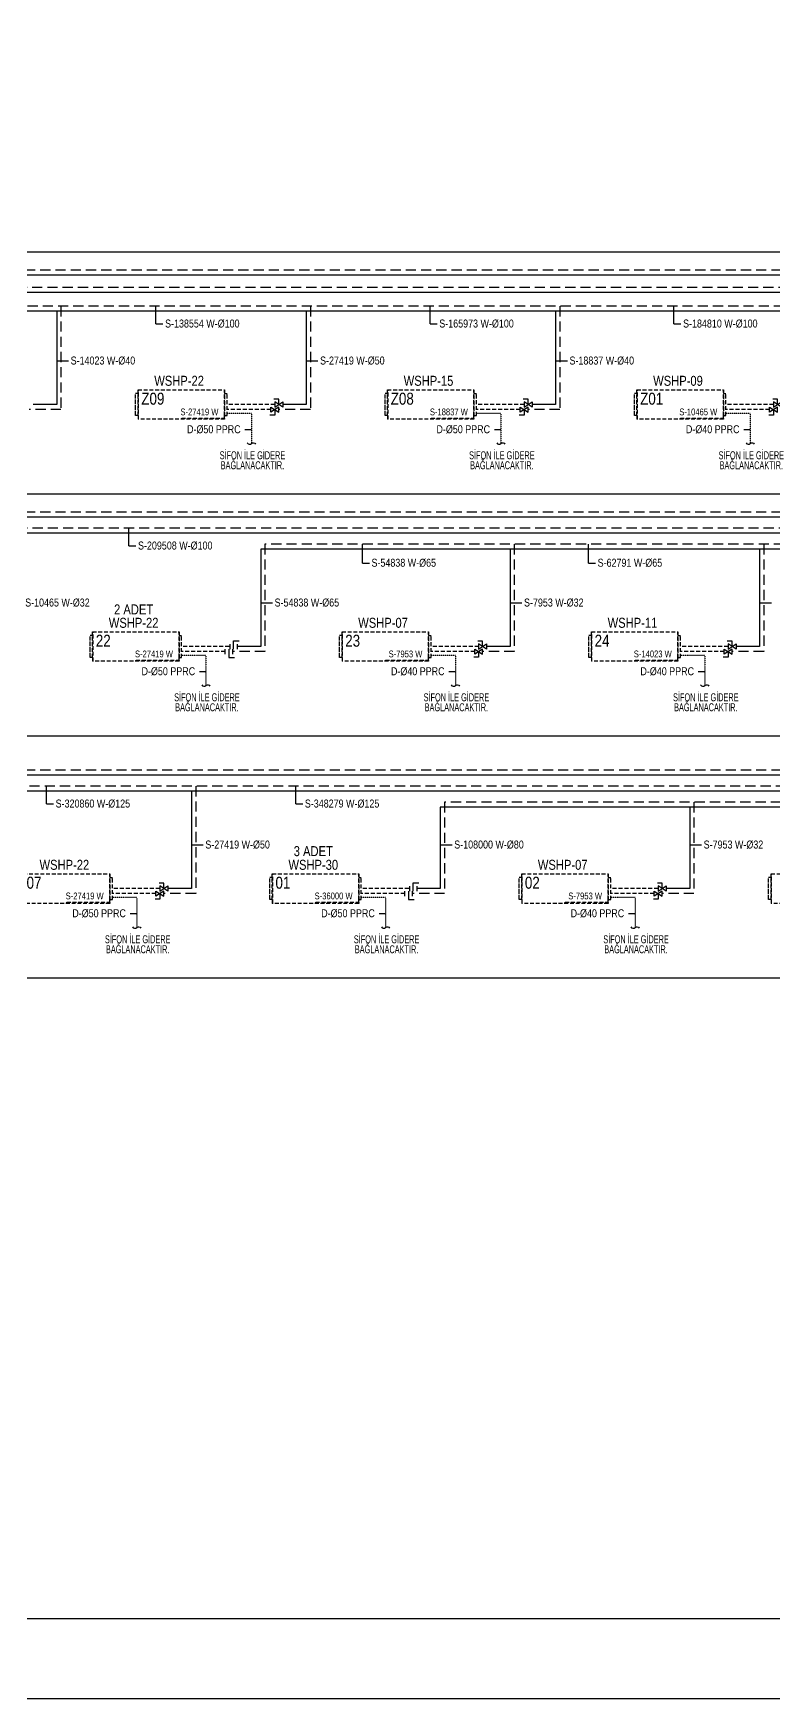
# Model space of a CAD drawing. Header units: centimetres. Extents: x 221889 to 261255, y -30032 to -21832.
# Drawn here: x 232851 to 234703, y -30032 to -25868 of the extents above; entities that cross this region are included whole.
import ezdxf
from ezdxf.enums import TextEntityAlignment as Align

# ---------------------------------------------------------------- set-up
doc = ezdxf.new("R2010")
doc.units = ezdxf.units.CM
doc.header["$LTSCALE"] = 0.2
for name, pattern in [('DASHED', [75, 50, -25]), ('DASHEDX2', [38.1, 25.4, -12.7]), ('Hidden', [0.714375, 0.47625, -0.238125])]:
    doc.linetypes.add(name, pattern=pattern)
doc.layers.get('0').update_dxf_attribs({"color": 252})
for name, color, linetype, lineweight in [('1-BASLIK', 53, 'Continuous', 25), ('SY-YAGMUR-SUYU-VANA', 135, 'Continuous', 30), ('T-DRENAJ', 40, 'Hidden', 30), ('T-MAHAL', 120, 'Continuous', 15), ('T-SOGUTMA', 4, 'Continuous', 30), ('T-STEXT', 181, 'Continuous', 15), ('T-VANA', 135, 'Continuous', 25), ('T-WSHP-BORUSU', 30, 'Continuous', 30)]:
    doc.layers.add(name, color=color, linetype=linetype, lineweight=lineweight)
for name, color, linetype in [('T-DTEXT', 9, 'Continuous'), ('T-FC-NUMARA', 62, 'Continuous'), ('T-SOGUTMA-TOPLAMA', 120, 'Continuous'), ('T-TEXT', 85, 'Continuous'), ('T-WSHP', 252, 'Hidden')]:
    doc.layers.add(name, color=color, linetype=linetype)
doc.styles.add('ARIAL', font='arial.ttf')
doc.styles.add('LUCIDASANS', font='arial.ttf', dxfattribs={"width": 0.8})

# ---------------------------------------------------------------- blocks, each defined once
blk = doc.blocks.new('FANCOIL-DWD')
at = {"linetype": 'ByBlock', "ltscale": 100}
for p, q in [((-114.3, -71.5), (-114.3, -16.4)), ((-108.1, -16.4), (-114.3, -16.4)), ((-114.3, -69.1), (-114.3, -18.8)), ((-108.1, -71.5), (-108.1, -7)), ((-108.1, -7), (108.1, -7)), ((-106.8, -80.9), (-106.8, -7)), ((108.1, -7), (108.1, -80.9)), ((108.1, -14.1), (108.1, -7.7)), ((108.1, -16.4), (114.6, -16.4)), ((108.1, -71), (108.1, -16.9)), ((114.6, -71.5), (114.6, -16.4)), ((-108.1, -71.5), (-114.3, -71.5)), ((-108.1, -71.5), (-108.1, -80.9)), ((108.1, -80.9), (-108.1, -80.9)), ((0.9, -80.9), (0.9, -78.2)), ((0.9, -78.2), (108.1, -78.2)), ((108.1, -78), (108.1, -71.5)), ((108.1, -71.5), (114.6, -71.5))]:
    blk.add_line(p, q, dxfattribs=at)
blk = doc.blocks.new('Z1')
at = {"linetype": 'Continuous'}
blk.add_lwpolyline([(-5, 0), (-5, 6.7), (-11.1, 6.7)], dxfattribs=at)
blk.add_lwpolyline([(-10, -3.3), (0, 3.3), (0, -3.3), (-10, 3.3)], close=True, dxfattribs=at)
blk = doc.blocks.new('Kesme')
blk.add_lwpolyline([(-21.5, -0.2, 0.576786), (-4.8, -2.7, -0.54493), (11.3, -5.9)], format="xyb")
blk = doc.blocks.new('A$C0B325108')
for p, q in [((-17.5, 23.3), (-17.5, 0)), ((17.5, 23.3), (17.5, 0))]:
    blk.add_line(p, q)
blk.add_lwpolyline([(0, 0), (0, 39), (26.3, 39)])

msp = doc.modelspace()

# ---------------------------------------------------------------- linework, layer by layer
at = {"layer": '1-BASLIK'}
for points in [[(221888.7, -30031.8), (221888.7, -21831.8), (261254.9, -21831.8), (261254.9, -30031.8)], [(258354.9, -29831.8), (222088.7, -29831.8), (222088.7, -22031.8), (258354.9, -22031.8)]]:
    msp.add_lwpolyline(points, close=True, dxfattribs=at)
at = {"layer": 'T-DRENAJ', "color": 252, "lineweight": -3}
for p, q in [((233396.9, -26818.8, 0), (233336.1, -26818.8, 0)), ((233396.9, -26818.8, 0), (233396.9, -26893.7, 0)), ((234020.8, -26818.8, 0), (233960, -26818.8, 0)), ((234020.8, -26818.8, 0), (234020.8, -26893.7, 0)), ((234644.7, -26818.8, 0), (234583.9, -26818.8, 0)), ((234644.7, -26818.8, 0), (234644.7, -26893.7, 0)), ((233283.1, -27423.8, 0), (233222.3, -27423.8, 0)), ((233283.1, -27423.8, 0), (233283.1, -27498.7, 0)), ((233907, -27423.8, 0), (233846.2, -27423.8, 0)), ((233907, -27423.8, 0), (233907, -27498.7, 0)), ((234530.9, -27423.8, 0), (234470.1, -27423.8, 0)), ((234530.9, -27423.8, 0), (234530.9, -27498.7, 0)), ((233109.9, -28028.8, 0), (233049.1, -28028.8, 0)), ((233109.9, -28028.8, 0), (233109.9, -28103.7, 0)), ((233732.5, -28028.8, 0), (233671.7, -28028.8, 0)), ((233732.5, -28028.8, 0), (233732.5, -28103.7, 0)), ((234356.4, -28028.8, 0), (234295.6, -28028.8, 0)), ((234356.4, -28028.8, 0), (234356.4, -28103.7, 0))]:
    msp.add_line(p, q, dxfattribs=at)
at = {"layer": 'T-DTEXT', "lineweight": -3}
for p, q in [((233380.6, -26858.9, 0), (233396.9, -26858.9, 0)), ((234004.6, -26858.9, 0), (234020.8, -26858.9, 0)), ((234628.5, -26858.9, 0), (234644.7, -26858.9, 0)), ((233266.9, -27463.9, 0), (233283.1, -27463.9, 0)), ((233890.8, -27463.9, 0), (233907, -27463.9, 0)), ((234514.7, -27463.9, 0), (234530.9, -27463.9, 0)), ((233093.6, -28068.9, 0), (233109.9, -28068.9, 0)), ((233716.3, -28068.9, 0), (233732.5, -28068.9, 0)), ((234340.2, -28068.9, 0), (234356.4, -28068.9, 0))]:
    msp.add_line(p, q, dxfattribs=at)
at = {"layer": 'T-SOGUTMA', "color": 252, "linetype": 'DASHED', "lineweight": -3}
for p, q in [((233455.1, -26796.6), (233336.1, -26796.6)), ((233445.1, -26809.3), (233336.1, -26809.3)), ((234079.1, -26796.6), (233960, -26796.6)), ((234069.1, -26809.3), (233960, -26809.3)), ((234703, -26796.6), (234583.9, -26796.6)), ((234693, -26809.3), (234583.9, -26809.3)), ((233341.3, -27401.6, 0), (233222.3, -27401.6, 0)), ((233331.3, -27414.3, 0), (233222.3, -27414.3, 0)), ((233965.3, -27401.6, 0), (233846.2, -27401.6, 0)), ((233955.3, -27414.3, 0), (233846.2, -27414.3, 0)), ((234589.2, -27401.6), (234470.1, -27401.6)), ((234579.2, -27414.3), (234470.1, -27414.3)), ((233168.1, -28006.6), (233049.1, -28006.6)), ((233790.7, -28006.6), (233671.7, -28006.6)), ((234414.7, -28006.6), (234295.6, -28006.6)), ((233158.1, -28019.3), (233049.1, -28019.3)), ((233780.7, -28019.3), (233671.7, -28019.3)), ((234404.7, -28019.3), (234295.6, -28019.3))]:
    msp.add_line(p, q, dxfattribs=at)
at = {"layer": 'T-SOGUTMA-TOPLAMA', "lineweight": -3}
for p, q in [((233158.1, -26594.9, 0), (233158.1, -26550.7)), ((233844.1, -26594.9, 0), (233844.1, -26550.7)), ((234453.8, -26594.9, 0), (234453.8, -26550.7)), ((233158.1, -26594.9, 0), (233175.6, -26594.9, 0)), ((233844.1, -26594.9, 0), (233861.6, -26594.9, 0)), ((234453.8, -26594.9, 0), (234471.3, -26594.9, 0)), ((232909.9, -26687.4), (232939.4, -26687.4)), ((233533.8, -26687.4), (233563.4, -26687.4)), ((234157.7, -26687.4), (234187.3, -26687.4)), ((233090.5, -27149.9, 0), (233090.5, -27105.7, 0)), ((233090.5, -27149.9, 0), (233108, -27149.9, 0)), ((233674.5, -27192.9), (233674.5, -27145.7, 0)), ((234240.2, -27192.9), (234240.2, -27145.7, 0)), ((233674.5, -27192.9), (233692, -27192.9)), ((234240.2, -27192.9), (234257.7, -27192.9)), ((233420, -27292.4, 0), (233449.6, -27292.4, 0)), ((234043.9, -27292.4, 0), (234073.5, -27292.4, 0)), ((234667.8, -27292.4), (234697.4, -27292.4)), ((232884.4, -27794.9), (232884.4, -27750.7, 0)), ((233507.8, -27794.9), (233507.8, -27750.7, 0)), ((232884.4, -27794.9), (232901.9, -27794.9)), ((233507.8, -27794.9), (233525.3, -27794.9)), ((233246.8, -27897.4), (233276.3, -27897.4)), ((233869.4, -27897.4), (233899, -27897.4)), ((234493.3, -27897.4), (234522.9, -27897.4))]:
    msp.add_line(p, q, dxfattribs=at)
at = {"layer": 'T-TEXT', "color": 7}
for p, q in [((222949.4, -26414.5), (255397.7, -26414.5)), ((222949.4, -27019.5), (255397.7, -27019.5)), ((222949.4, -27624.5), (255397.7, -27624.5)), ((222949.4, -28229.5), (255397.7, -28229.5))]:
    msp.add_line(p, q, dxfattribs=at)
at = {"layer": 'T-WSHP-BORUSU', "lineweight": -3, "ltscale": 0.5}
for p, q in [((237801.1, -26473.2, 0), (224785, -26473.2, 0)), ((237646.9, -26516.2, 0), (225408.9, -26516.2, 0)), ((237559.2, -26563.2, 0), (226670.6, -26563.2)), ((232909.9, -26563.2), (232909.9, -26796.6)), ((233533.8, -26563.2), (233533.8, -26796.6)), ((234157.7, -26563.2), (234157.7, -26796.6)), ((232909.9, -26796.6), (232851.2, -26796.6)), ((233533.8, -26796.6), (233475.1, -26796.6)), ((234157.7, -26796.6), (234099.1, -26796.6)), ((237801.1, -27078.2, 0), (224061.1, -27078.2, 0)), ((236657.3, -27118.2), (224685, -27118.2, 0)), ((236073.4, -27158.2), (233420, -27158.2, 0)), ((233420, -27158.2, 0), (233420, -27401.6, 0)), ((234043.9, -27158.2, 0), (234043.9, -27401.6, 0)), ((234667.8, -27158.2, 0), (234667.8, -27401.6)), ((233420, -27401.6, 0), (233361.3, -27401.6, 0)), ((234043.9, -27401.6, 0), (233985.3, -27401.6, 0)), ((234667.8, -27401.6), (234609.2, -27401.6)), ((237801.1, -27723.2), (223907.3, -27723.2, 0)), ((237106.7, -27763.2, 0), (224530, -27763.2, 0)), ((233246.8, -27763.2, 0), (233246.8, -28006.6)), ((236522.8, -27803.2, 0), (233869.4, -27803.2, 0)), ((233869.4, -27803.2, 0), (233869.4, -28006.6)), ((234493.3, -27803.2, 0), (234493.3, -28006.6)), ((233246.8, -28006.6), (233188.1, -28006.6)), ((233869.4, -28006.6), (233810.8, -28006.6)), ((234493.3, -28006.6), (234434.7, -28006.6))]:
    msp.add_line(p, q, dxfattribs=at)
at = {"layer": 'T-WSHP-BORUSU', "linetype": 'DASHEDX2', "lineweight": -3, "ltscale": 5}
for p, q in [((237770.9, -26460.7, 0), (224795.6, -26460.7, 0)), ((237636.3, -26503.7, 0), (225419.6, -26503.7, 0)), ((237548.6, -26550.7, 0), (226681.2, -26550.7)), ((232920.5, -26550.7), (232920.5, -26809.3)), ((233544.4, -26550.7), (233544.4, -26809.3)), ((234168.3, -26550.7), (234168.3, -26809.3)), ((232920.5, -26809.3), (232841.2, -26809.3)), ((233544.4, -26809.3), (233465.1, -26809.3)), ((234168.3, -26809.3), (234089.1, -26809.3)), ((237770.9, -27065.7, 0), (224071.7, -27065.7, 0)), ((236646.7, -27105.7), (224695.7, -27105.7, 0)), ((236062.7, -27145.7), (233430.6, -27145.7, 0)), ((233430.6, -27145.7, 0), (233430.6, -27414.3, 0)), ((234054.5, -27145.7, 0), (234054.5, -27414.3, 0)), ((234678.5, -27145.7, 0), (234678.5, -27414.3)), ((233430.6, -27414.3, 0), (233350.1, -27414.3, 0)), ((234054.5, -27414.3, 0), (233975.3, -27414.3, 0)), ((234678.5, -27414.3), (234599.2, -27414.3)), ((237770.9, -27710.7), (223918, -27710.7, 0)), ((237096.1, -27750.7, 0), (224540.6, -27750.7, 0)), ((233257.4, -27750.7, 0), (233257.4, -28019.3)), ((236512.1, -27790.7, 0), (233880, -27790.7, 0)), ((233880, -27790.7, 0), (233880, -28019.3)), ((234503.9, -27790.7, 0), (234503.9, -28019.3)), ((233257.4, -28019.3), (233178.1, -28019.3)), ((233880, -28019.3), (233799.5, -28019.3)), ((234503.9, -28019.3), (234424.7, -28019.3))]:
    msp.add_line(p, q, dxfattribs=at)

# ---------------------------------------------------------------- block references
at = {"layer": 'SY-YAGMUR-SUYU-VANA', "xscale": 0.534858512110077, "yscale": 0.534858512110077, "zscale": 0.534858512110077}
for p in [(233352, -27407.8, 0), (233801.4, -28012.8)]:
    msp.add_blockref('A$C0B325108', p, dxfattribs=at)
at = {"layer": 'SY-YAGMUR-SUYU-VANA', "xscale": -0.534858512110077, "yscale": 0.534858512110077, "zscale": 0.534858512110077, "rotation": 180}
for p in [(233340.7, -27408.1, 0), (233790.1, -28013.1)]:
    msp.add_blockref('A$C0B325108', p, dxfattribs=at)
at = {"layer": 'T-DTEXT', "lineweight": -3, "xscale": 0.625, "yscale": 0.625, "zscale": 0.625}
for p in [(233399.9, -26892, 0), (234023.8, -26892, 0), (234647.7, -26892, 0), (233286.1, -27497, 0), (233910, -27497, 0), (234533.9, -27497, 0), (233112.9, -28102, 0), (233735.5, -28102, 0), (234359.4, -28102, 0)]:
    msp.add_blockref('Kesme', p, dxfattribs=at)
at = {"layer": 'T-VANA', "lineweight": -3, "xscale": -2, "yscale": 2, "zscale": 2, "rotation": 180}
for p in [(233465.1, -26809.3), (234089.1, -26809.3), (234713, -26809.3), (233975.3, -27414.3, 0), (234599.2, -27414.3), (233178.1, -28019.3), (234424.7, -28019.3)]:
    msp.add_blockref('Z1', p, dxfattribs=at)
at = {"layer": 'T-VANA', "lineweight": -3, "xscale": 2, "yscale": 2, "zscale": 2}
for p in [(233475.1, -26796.6), (234099.1, -26796.6), (234723, -26796.6), (233985.3, -27401.6, 0), (234609.2, -27401.6), (233188.1, -28006.6), (234434.7, -28006.6)]:
    msp.add_blockref('Z1', p, dxfattribs=at)
at = {"layer": 'T-WSHP', "lineweight": -3}
for p in [(233221.5, -26752.6, 0), (233845.4, -26752.6, 0), (234469.3, -26752.6, 0), (233107.7, -27357.6, 0), (233731.6, -27357.6, 0), (234355.5, -27357.6, 0), (232934.4, -27962.6, 0), (233557.1, -27962.6, 0), (234181, -27962.6, 0), (234804.9, -27962.6, 0)]:
    msp.add_blockref('FANCOIL-DWD', p, dxfattribs=at)

# ---------------------------------------------------------------- texts
at = {"layer": 'T-DTEXT', "lineweight": -3, "style": 'LUCIDASANS', "width": 0.8}
for s, p in [('D-%%C50 PPRC', (233235.8, -26868.3, 0)), ('D-%%C50 PPRC', (233859.7, -26868.3, 0)), ('D-%%C40 PPRC', (234483.7, -26868.3, 0)), ('D-%%C50 PPRC', (233122, -27473.3, 0)), ('D-%%C40 PPRC', (233745.9, -27473.3, 0)), ('D-%%C40 PPRC', (234369.9, -27473.3, 0)), ('D-%%C50 PPRC', (232948.8, -28078.3, 0)), ('D-%%C50 PPRC', (233571.4, -28078.3, 0)), ('D-%%C40 PPRC', (234195.3, -28078.3, 0))]:
    msp.add_text(s, height=20, dxfattribs=at).set_placement(p)
at = {"layer": 'T-DTEXT', "lineweight": -3, "char_height": 20, "width": 159.171, "attachment_point": 5, "line_spacing_factor": 0.748961, "style": 'LUCIDASANS'}
for insert in [(233399.4, -26936, 0), (234023.4, -26936, 0), (234647.3, -26936, 0), (233285.6, -27541, 0), (233909.6, -27541, 0), (234533.5, -27541, 0), (233112.4, -28146, 0), (233735, -28146, 0), (234359, -28146, 0)]:
    msp.add_mtext('{\\W0.6;SİFON İLE GİDERE BAĞLANACAKTIR.}', dxfattribs=dict(at, insert=insert))
at = {"layer": 'T-FC-NUMARA', "color": 2, "lineweight": -3, "ltscale": 0.5, "style": 'ARIAL', "width": 0.8}
for s, p in [('WSHP-22', (233216, -26737.2, 0)), ('WSHP-15', (233839.9, -26737.2, 0)), ('WSHP-09', (234463.9, -26737.2, 0)), ('2 ADET', (233102.2, -27308.7, 0)), ('WSHP-22', (233102.2, -27342.2, 0)), ('WSHP-07', (233726.1, -27342.2, 0)), ('WSHP-11', (234350.1, -27342.2, 0)), ('WSHP-22', (232929, -27947.2, 0)), ('WSHP-30', (233551.6, -27947.2, 0)), ('3 ADET', (233551.6, -27913, 0)), ('WSHP-07', (234175.5, -27947.2, 0))]:
    msp.add_text(s, height=25, dxfattribs=at).set_placement(p, align=Align.MIDDLE_CENTER)
at = {"layer": 'T-MAHAL', "lineweight": -3, "style": 'LUCIDASANS', "width": 0.8}
for s, p in [('Z09', (233121.4, -26796.9, 0)), ('Z08', (233745.3, -26796.9, 0)), ('Z01', (234369.2, -26796.9, 0)), ('22', (233007.6, -27401.9, 0)), ('23', (233631.5, -27401.9, 0)), ('24', (234255.4, -27401.9, 0)), ('07', (232834.4, -28006.9, 0)), ('01', (233457, -28006.9, 0)), ('02', (234080.9, -28006.9, 0))]:
    msp.add_text(s, height=30, dxfattribs=at).set_placement(p)
at = {"layer": 'T-SOGUTMA-TOPLAMA', "lineweight": -3, "style": 'ARIAL', "width": 0.8}
for s, p in [('S-138554 W-%%C100', (233180.9, -26604, 0)), ('S-165973 W-%%C100', (233866.8, -26604, 0)), ('S-184810 W-%%C100', (234476.6, -26604, 0)), ('S-14023 W-%%C40', (232944.7, -26696.5)), ('S-27419 W-%%C50', (233568.6, -26696.5)), ('S-18837 W-%%C40', (234192.5, -26696.5)), ('S-209508 W-%%C100', (233113.2, -27159, 0)), ('S-54838 W-%%C65', (233697.2, -27202)), ('S-62791 W-%%C65', (234262.9, -27202)), ('S-10465 W-%%C32', (232830.9, -27301.5, 0)), ('S-54838 W-%%C65', (233454.8, -27301.5, 0)), ('S-7953 W-%%C32', (234078.7, -27301.5, 0)), ('S-320860 W-%%C125', (232907.1, -27804)), ('S-348279 W-%%C125', (233530.5, -27804)), ('S-27419 W-%%C50', (233281.6, -27906.5)), ('S-108000 W-%%C80', (233904.2, -27906.5)), ('S-7953 W-%%C32', (234528.1, -27906.5))]:
    msp.add_text(s, height=20, dxfattribs=at).set_placement(p)
at = {"layer": 'T-STEXT', "color": 2, "lineweight": -3, "style": 'ARIAL', "width": 0.8}
for s, p in [('S-27419 W', (233314.4, -26823.5, 0)), ('S-18837 W', (233938.3, -26823.5, 0)), ('S-10465 W', (234562.2, -26823.5, 0)), ('S-27419 W', (233200.6, -27428.5, 0)), ('S-7953 W', (233824.5, -27428.5, 0)), ('S-14023 W', (234448.4, -27428.5, 0)), ('S-27419 W', (233027.3, -28033.5, 0)), ('S-36000 W', (233650, -28033.5, 0)), ('S-7953 W', (234273.9, -28033.5, 0))]:
    msp.add_text(s, height=17, dxfattribs=at).set_placement(p, align=Align.RIGHT)

doc.saveas('drawing.dxf')
